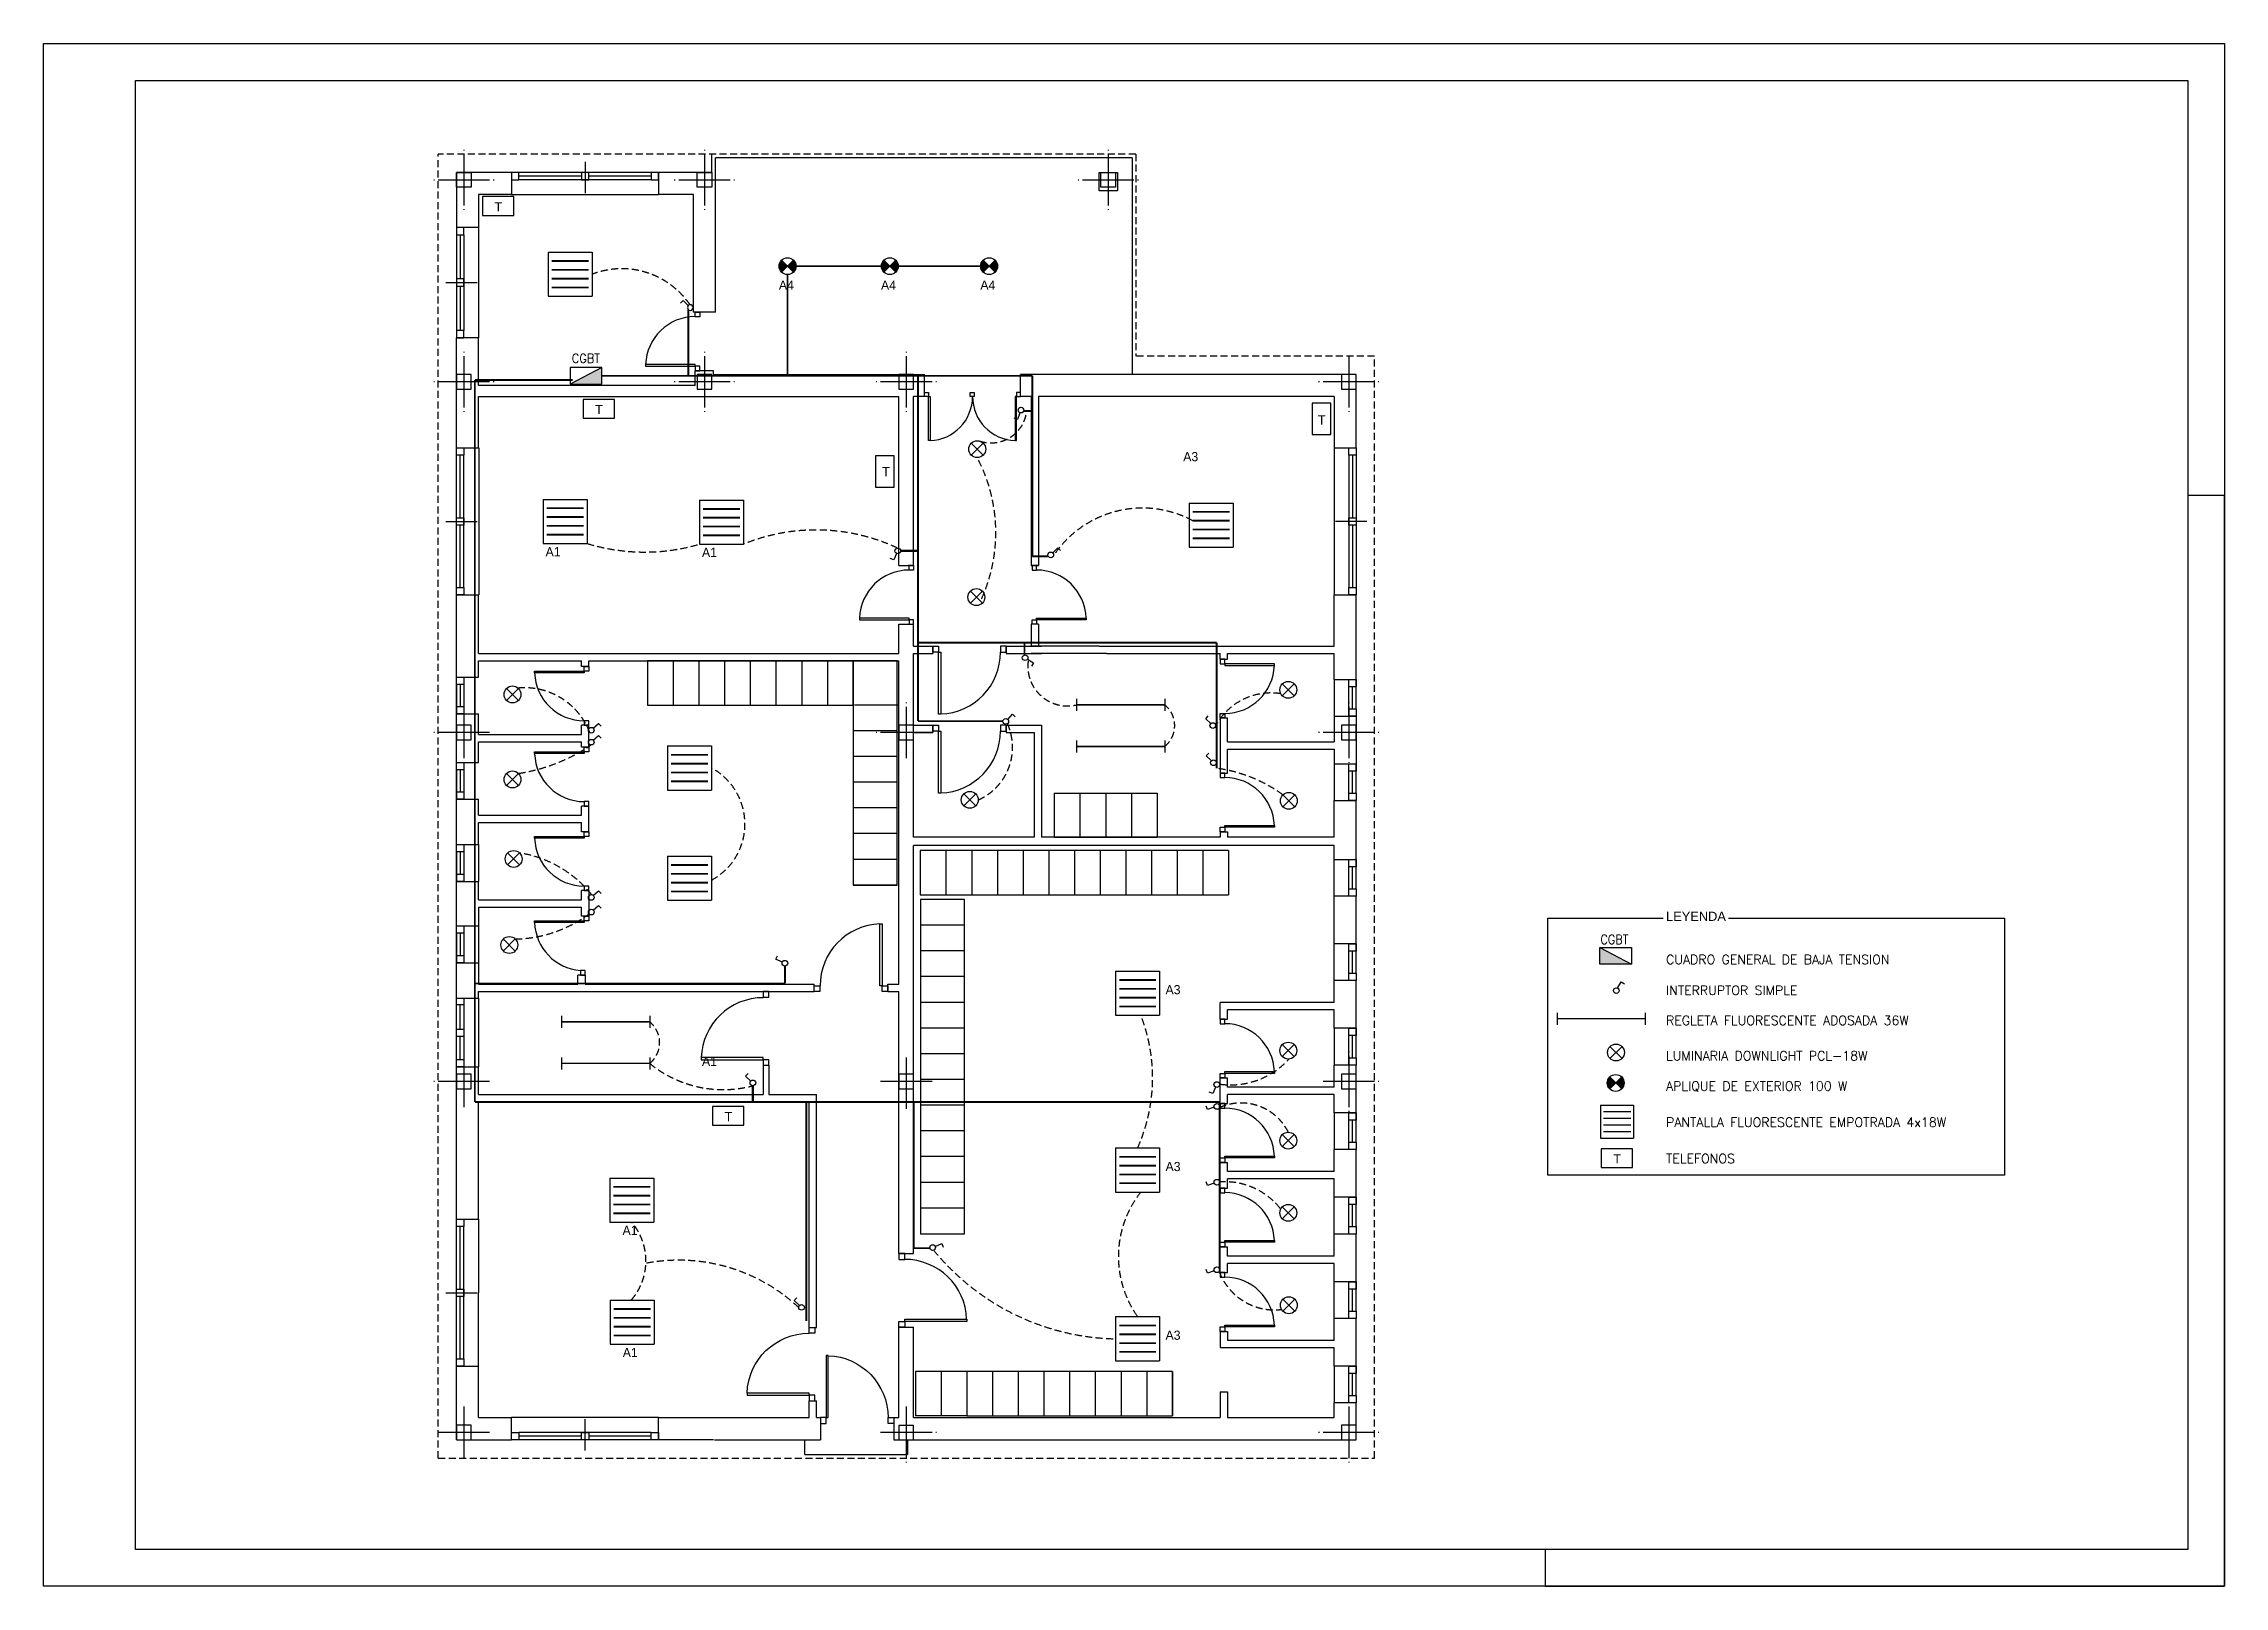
# Model space of a CAD drawing. Header units: millimetres. Extents: x -2831 to 26869, y -2419 to 18581.
import ezdxf

# ---------------------------------------------------------------- set-up
doc = ezdxf.new("R2010")
doc.units = ezdxf.units.MM
doc.header["$LTSCALE"] = 15
for name, pattern in [('CYPELINEA', [0]), ('TRAZOS', [19.05, 12.7, -6.35]), ('TRAZOS2', [9.525, 6.35, -3.175])]:
    doc.linetypes.add(name, pattern=pattern)
for name, color, linetype in [('00-LUMINARIAS', 4, 'Continuous'), ('015', 1, 'Continuous'), ('07', 6, 'Continuous'), ('CARPINTERIA', 1, 'Continuous'), ('CUBIERTA', 2, 'Continuous'), ('PILAR_EJES', 1, 'CYPELINEA'), ('PILAR_RECT', 2, 'CYPELINEA'), ('TABIQUERIA', 5, 'Continuous'), ('telefonia', 3, 'Continuous')]:
    doc.layers.add(name, color=color, linetype=linetype)
doc.styles.add('ARIAL', font='ARIAL.TTF')
doc.styles.add('NGG', font='romans.shx')
doc.styles.add('STYLE1', font='')
doc.styles.get('STYLE1').set_extended_font_data('Univers')

# ---------------------------------------------------------------- blocks, each defined once
blk = doc.blocks.new('A$C210814F2')
at = {"layer": 'CARPINTERIA'}
for points in [[(-237, 686), (-315, 686), (-315, 608), (-237, 608)], [(-237, -314), (-315, -314), (-315, -236), (-237, -236)], [(-237, -236), (-237, -207), (607, -207), (607, -236)]]:
    blk.add_lwpolyline(points, close=True, dxfattribs=at)
blk.add_arc((-237, -236), 844, 1.9991, 90, dxfattribs=at)
blk = doc.blocks.new('ENC')
for points in [[(0, 0), (0, 297), (-10, 297)], [(-185, 10), (-185, 0), (0, 0)]]:
    blk.add_lwpolyline(points)
blk = doc.blocks.new('A2h')
at = {"layer": '015'}
blk.add_lwpolyline([(-594, 0), (-594, 420), (0, 420), (0, 0)], close=True, dxfattribs=at)
at = {"layer": '07'}
blk.add_lwpolyline([(-569, 10), (-569, 410), (-10, 410), (-10, 10)], close=True, dxfattribs=at)
at = {"layer": '015'}
blk.add_blockref('ENC', (0, 0), dxfattribs=at)
blk = doc.blocks.new('P4X18W')
for p, q in [((-300, 300), (-300, -300)), ((-300, 300), (300, 300)), ((300, 300), (300, -300)), ((-300, -300), (300, -300))]:
    blk.add_line(p, q)
at = {"const_width": 25}
for points in [[(251, 180), (-251, 180)], [(251, 60), (-251, 60)], [(251, -60), (-251, -60)], [(251, -180), (-251, -180)]]:
    blk.add_lwpolyline(points, dxfattribs=at)
blk = doc.blocks.new('D')
at = {"layer": '00-LUMINARIAS'}
for p, q in [((82, -82), (-82, 82)), ((-82, -82), (82, 82))]:
    blk.add_line(p, q, dxfattribs=at)
blk.add_circle((0, 0), 115, dxfattribs=at)
blk = doc.blocks.new('DD')
at = {"layer": '00-LUMINARIAS'}
h = blk.add_hatch(color=256, dxfattribs=at)
h.paths.add_polyline_path([(115, 0, 0.198912), (82, 82), (0, 0), (82, -82, 0.198912)])
h.paths.add_polyline_path([(-115, 0, 0.198912), (-82, -82), (0, 0), (-82, 82, 0.198912)])
for p, q in [((82, -82), (-82, 82)), ((-82, -82), (82, 82))]:
    blk.add_line(p, q, dxfattribs=at)
blk.add_circle((0, 0), 115, dxfattribs=at)
blk = doc.blocks.new('INT')
for p, q in [((0, 38), (0, 135)), ((0, 135), (51, 135))]:
    blk.add_line(p, q)
blk.add_circle((0, 0), 38.5)

msp = doc.modelspace()

# ---------------------------------------------------------------- hatches: boundary and pattern name
at = {"layer": '00-LUMINARIAS'}
for points in [[(4339, 13946), (4773, 13946), (4773, 14172)], [(18362, 6278), (18362, 6052), (18796, 6052)]]:
    msp.add_hatch(color=256, dxfattribs=at).paths.add_polyline_path(points)

# ---------------------------------------------------------------- linework, layer by layer
for p, q in [((4773, 14172), (4339, 13946)), ((11237, 9661), (11237, 9498)), ((12437, 9661), (12437, 9498)), ((11237, 9095), (11237, 8932)), ((12437, 9095), (12437, 8932)), ((18362, 6278), (18796, 6052)), ((4223, 5347), (4223, 5183)), ((5423, 5347), (5423, 5183)), ((17782, 5389), (17782, 5225)), ((18982, 5389), (18982, 5225)), ((4223, 4780), (4223, 4617)), ((5423, 4780), (5423, 4617))]:
    msp.add_line(p, q, dxfattribs=at)
at = {"layer": '00-LUMINARIAS', "color": 2}
for p, q in [((17653, 3179), (17653, 6678)), ((17653, 6678), (19225, 6678)), ((20113, 6678), (23873, 6678)), ((23873, 6678), (23873, 3179)), ((23873, 3179), (17653, 3179))]:
    msp.add_line(p, q, dxfattribs=at)
at = {"layer": '00-LUMINARIAS'}
for points, const_width in [([(7299, 15442), (7299, 14059)], 25), ([(7417, 15552), (8578, 15552)], 25), ([(8808, 15552), (9930, 15552)], 25), ([(5949, 14961), (5949, 14059)], 25), ([(3042, 14003), (4375, 14003)], 25), ([(3042, 14003), (3042, 4173)], 25), ([(4773, 14059), (6924, 14059)], 25), ([(6924, 14059), (10633, 14059)], 25), ([(9078, 9358), (9078, 14059)], 25), ([(9077, 9358), (9077, 14059)], 25), ([(10633, 11597), (10633, 14059)], 25), ([(10515, 13579), (10641, 13579)], 25), ([(8841, 11677), (9078, 11677)], 30), ([(10842, 11602), (10633, 11602)], 25), ([(9077, 10426), (13144, 10426)], 25), ([(10527, 10265), (10527, 10428)], 25), ([(13144, 8716), (13144, 10426)], 25), ([(12437, 9580), (11237, 9580)], 18.8), ([(9077, 9358), (10238, 9358)], 25), ([(12437, 9013), (11237, 9013)], 18.8), ([(7266, 6025), (7266, 5787)], 30), ([(3042, 5787), (7266, 5787)], 25), ([(5423, 5265), (4223, 5265)], 18.8), ([(18982, 5307), (17782, 5307)], 18.8), ([(5423, 4699), (4223, 4699)], 18.8), ([(3042, 4173), (13186, 4173)], 25), ([(6827, 4395), (6827, 4173)], 30), ([(7557, 1192), (7557, 4166)], 25), ([(9018, 2174), (9018, 4166)], 25), ([(13186, 1871), (13186, 4173)], 25), ([(9238, 2184), (9030, 2184)], 25)]:
    msp.add_lwpolyline(points, dxfattribs=dict(at, const_width=const_width))
for points in [[(4773, 14172), (4339, 14172), (4339, 13946), (4773, 13946)], [(18362, 6278), (18796, 6278), (18796, 6052), (18362, 6052)]]:
    msp.add_lwpolyline(points, close=True, dxfattribs=at)
at = {"layer": '00-LUMINARIAS', "linetype": 'TRAZOS2'}
for centre, radius, start, end in [((5043, 14390), 1126, 34.4607, 111.0166), ((10072, 13636), 490, 251.8465, 351.7275), ((7955, 11924), 2182, 335.5725, 27.8995), ((12134, 10801), 1457, 61.9401, 146.3066), ((7688, 9334), 2626, 64.9839, 112.0756), ((5352, 14342), 2682, 253.0833, 286.2244), ((11112, 10104), 539, 172.4048, 283.4505), ((3722, 8865), 947, 20.7814, 95.4792), ((12210, 9297), 363, 308.7679, 51.2321), ((13886, 8880), 862, 81.3362, 151.1519), ((9584, 9001), 781, 293.5698, 24.4811), ((3271, 11040), 2421, 278.6845, 304.0356), ((5852, 7957), 868, 298.3013, 61.6979), ((12880, 6748), 1986, 54.0362, 82.3407), ((3400, 5997), 1587, 39.0697, 80.8809), ((3560, 8134), 1742, 271.0711, 306.5357), ((9933, 4504), 2339, 335.8719, 21.3075), ((5195, 4982), 363, 308.7679, 51.2321), ((13335, 5478), 1071, 262.0989, 317.6136), ((6424, 5932), 1589, 230.9393, 284.7016), ((13478, 3442), 718, 26.6081, 115.6503), ((13260, 2129), 958, 38.3988, 93.9543), ((13216, 2070), 1410, 141.5038, 215.4927), ((4564, 2011), 808, 318.5703, 40.8002), ((11832, 4230), 3280, 219.2068, 268.8773), ((5816, -384), 2404, 47.1063, 100.6625), ((13933, 2151), 807, 200.712, 276.7714)]:
    msp.add_arc(centre, radius, start, end, dxfattribs=at)
at = {"layer": 'CARPINTERIA'}
for p, q in [((4543, 16972), (4543, 16546)), ((5443, 16827), (3643, 16827)), ((4493, 16777), (3643, 16777)), ((5443, 16727), (3643, 16727)), ((5443, 16777), (4593, 16777)), ((3543, 16527), (5543, 16527)), ((3093, 16077), (3093, 14577)), ((2793, 15977), (2793, 14677)), ((2843, 15977), (2843, 15377)), ((2893, 15977), (2893, 14677)), ((2648, 15327), (3074, 15327)), ((2843, 15277), (2843, 14677)), ((3097, 13077), (3097, 11077)), ((14743, 13077), (14743, 11077)), ((2793, 11177), (2793, 12977)), ((2843, 12127), (2843, 12977)), ((2893, 11177), (2893, 12977)), ((14943, 12977), (14943, 11177)), ((14993, 12977), (14993, 12127)), ((15043, 12977), (15043, 11177)), ((2648, 12077), (3074, 12077)), ((2843, 11177), (2843, 12027)), ((15188, 12077), (14762, 12077)), ((14993, 12027), (14993, 11177)), ((5743, 10177), (5743, 9577)), ((6093, 10177), (6093, 9577)), ((6443, 10177), (6443, 9577)), ((6793, 10177), (6793, 9577)), ((7143, 10177), (7143, 9577)), ((7493, 10177), (7493, 9577)), ((7843, 10177), (7843, 9577)), ((2793, 9858), (2793, 9458)), ((2843, 9858), (2843, 9558)), ((2893, 9858), (2893, 9558)), ((14743, 9927), (14743, 9427)), ((14943, 9527), (14943, 9927)), ((14993, 9527), (14993, 9827)), ((15043, 9527), (15043, 9927)), ((8810, 9577), (8210, 9577)), ((8793, 9227), (8193, 9227)), ((2793, 8694), (2793, 8294)), ((2843, 8694), (2843, 8394)), ((2893, 8694), (2893, 8394)), ((8793, 8877), (8193, 8877)), ((14743, 8777), (14743, 8277)), ((14943, 8377), (14943, 8777)), ((14993, 8377), (14993, 8677)), ((15043, 8377), (15043, 8777)), ((8793, 8527), (8193, 8527)), ((10933, 8377), (10933, 7777)), ((10933, 8377), (12333, 8377)), ((11283, 8377), (11283, 7777)), ((11633, 8377), (11633, 7777)), ((11983, 8377), (11983, 7777)), ((12333, 8377), (12333, 7777)), ((8793, 8177), (8193, 8177)), ((8793, 7827), (8193, 7827)), ((10933, 7777), (12333, 7777)), ((2793, 7577), (2793, 7177)), ((2843, 7577), (2843, 7277)), ((2893, 7577), (2893, 7277)), ((3093, 7677), (3093, 7177)), ((8793, 7477), (8193, 7477)), ((8793, 7477), (8193, 7477)), ((9458, 7596), (9458, 6996)), ((9808, 7596), (9808, 6996)), ((10158, 7596), (10158, 6996)), ((10508, 7596), (10508, 6996)), ((10858, 7596), (10858, 6996)), ((11208, 7596), (11208, 6996)), ((11558, 7596), (11558, 6996)), ((11908, 7596), (11908, 6996)), ((12258, 7596), (12258, 6996)), ((12608, 7596), (12608, 6996)), ((12958, 7596), (12958, 6996)), ((13308, 7596), (13308, 6996)), ((14743, 6977), (14743, 7477)), ((15043, 7077), (15043, 7477)), ((14943, 7077), (14943, 7377)), ((14993, 7077), (14993, 7377)), ((8793, 7127), (8193, 7127)), ((8793, 7127), (8193, 7127)), ((3093, 6570), (3093, 6070)), ((9712, 6580), (9112, 6580)), ((2793, 6470), (2793, 6070)), ((2843, 6470), (2843, 6170)), ((2893, 6470), (2893, 6170)), ((14743, 5827), (14743, 6327)), ((15043, 5927), (15043, 6327)), ((9712, 6230), (9112, 6230)), ((14943, 5927), (14943, 6227)), ((14993, 5927), (14993, 6227)), ((9712, 5880), (9112, 5880)), ((2793, 4652), (2793, 5498)), ((2843, 5164), (2843, 5498)), ((2893, 5498), (2893, 4752)), ((3093, 5587), (3093, 4652)), ((9712, 5530), (9112, 5530)), ((2843, 4752), (2843, 5064)), ((9712, 5180), (9112, 5180)), ((14743, 5177), (14743, 4677)), ((14943, 4777), (14943, 5177)), ((14993, 4777), (14993, 5077)), ((15043, 4777), (15043, 5177)), ((9712, 4830), (9112, 4830)), ((9712, 4480), (9112, 4480)), ((9712, 4130), (9112, 4130)), ((14743, 4027), (14743, 3527)), ((14943, 3627), (14943, 4027)), ((14993, 3627), (14993, 3927)), ((15043, 3627), (15043, 4027)), ((9712, 3780), (9112, 3780)), ((9712, 3430), (9112, 3430)), ((9712, 3080), (9112, 3080)), ((9712, 2730), (9112, 2730)), ((14743, 2377), (14743, 2877)), ((14943, 2477), (14943, 2877)), ((14993, 2477), (14993, 2777)), ((15043, 2477), (15043, 2877)), ((2793, 677), (2793, 2477)), ((2843, 1627), (2843, 2477)), ((2893, 677), (2893, 2477)), ((3093, 577), (3096, 2577)), ((2648, 1577), (3074, 1577)), ((2843, 677), (2843, 1527)), ((14743, 1227), (14743, 1727)), ((14943, 1327), (14943, 1727)), ((14993, 1327), (14993, 1627)), ((15043, 1327), (15043, 1727)), ((9742, 504), (9043, 504)), ((9043, 504), (9043, -96)), ((9392, 504), (9392, -96)), ((10092, 504), (10092, -96)), ((10442, 504), (10442, -96)), ((10792, 504), (10792, -96)), ((11142, 504), (11142, -96)), ((11492, 504), (11492, -96)), ((11842, 504), (11842, -96)), ((12192, 504), (12192, -96)), ((12542, 504), (12542, -96)), ((14743, 577), (14743, 77)), ((14943, 177), (14943, 577)), ((14993, 177), (14993, 477)), ((15043, 177), (15043, 577)), ((5543, -123), (3543, -123)), ((4543, -568), (4543, -143)), ((5443, -323), (3643, -323)), ((4493, -373), (3643, -373)), ((5443, -423), (3643, -423)), ((5443, -373), (4593, -373))]:
    msp.add_line(p, q, dxfattribs=at)
for points in [[(3643, 16827), (3543, 16827), (3543, 16727), (3643, 16727)], [(4593, 16827), (4493, 16827), (4493, 16727), (4593, 16727)], [(5543, 16827), (5443, 16827), (5443, 16727), (5543, 16727)], [(2793, 16077), (2793, 15977), (2893, 15977), (2893, 16077)], [(2793, 15377), (2793, 15277), (2893, 15277), (2893, 15377)], [(6043, 14927), (6105, 14927), (6105, 14864), (6043, 14864)], [(2793, 14677), (2793, 14577), (2893, 14577), (2893, 14677)], [(6043, 14189), (6043, 14212), (5367, 14212), (5367, 14189)], [(6043, 14127), (6105, 14127), (6105, 14189), (6043, 14189)], [(9165, 13777), (9165, 13832), (9220, 13832), (9220, 13777)], [(9220, 13777), (9241, 13777), (9241, 13177), (9220, 13177)], [(9787, 13777), (9787, 13832), (9843, 13832), (9843, 13777)], [(10420, 13777), (10399, 13777), (10399, 13177), (10420, 13177)], [(10475, 13777), (10475, 13832), (10420, 13832), (10420, 13777)], [(2793, 12977), (2793, 13077), (2893, 13077), (2893, 12977)], [(15043, 13077), (15043, 12977), (14943, 12977), (14943, 13077)], [(2793, 12027), (2793, 12127), (2893, 12127), (2893, 12027)], [(15043, 12127), (15043, 12027), (14943, 12027), (14943, 12127)], [(8956, 11477), (9018, 11477), (9018, 11414), (8956, 11414)], [(10692, 11477), (10630, 11477), (10630, 11414), (10692, 11414)], [(2793, 11077), (2793, 11177), (2893, 11177), (2893, 11077)], [(15043, 11177), (15043, 11077), (14943, 11077), (14943, 11177)], [(8956, 10739), (8956, 10762), (8280, 10762), (8280, 10739)], [(8956, 10677), (9018, 10677), (9018, 10739), (8956, 10739)], [(10692, 10677), (10630, 10677), (10630, 10739), (10692, 10739)], [(10692, 10739), (10692, 10762), (11367, 10762), (11367, 10739)], [(4531, 10102), (4593, 10102), (4593, 10039), (4531, 10039)], [(8193, 10177), (5393, 10177), (5393, 9577), (8193, 9577)], [(8793, 7127), (8793, 10177), (8193, 10177), (8193, 7127)], [(9279, 10299), (9279, 10377), (9357, 10377), (9357, 10299)], [(9357, 10299), (9386, 10299), (9386, 9454), (9357, 9454)], [(10279, 10299), (10279, 10377), (10201, 10377), (10201, 10299)], [(13255, 10202), (13193, 10202), (13193, 10139), (13255, 10139)], [(13255, 10139), (13255, 10116), (13931, 10116), (13931, 10139)], [(2893, 9958), (2893, 9858), (2793, 9858), (2793, 9958)], [(4531, 10039), (4531, 10016), (3855, 10016), (3855, 10039)], [(14943, 9827), (14943, 9927), (15043, 9927), (15043, 9827)], [(2893, 9558), (2893, 9458), (2793, 9458), (2793, 9558)], [(14943, 9427), (14943, 9527), (15043, 9527), (15043, 9427)], [(4531, 9302), (4593, 9302), (4593, 9364), (4531, 9364)], [(9279, 9224), (9279, 9302), (9357, 9302), (9357, 9224)], [(9357, 9224), (9386, 9224), (9386, 8379), (9357, 8379)], [(10279, 9224), (10279, 9302), (10201, 9302), (10201, 9224)], [(13255, 9402), (13193, 9402), (13193, 9464), (13255, 9464)], [(4531, 8939), (4531, 8916), (3855, 8916), (3855, 8939)], [(4531, 9002), (4593, 9002), (4593, 8939), (4531, 8939)], [(2893, 8794), (2893, 8694), (2793, 8694), (2793, 8794)], [(13255, 8652), (13193, 8652), (13193, 8589), (13255, 8589)], [(14943, 8677), (14943, 8777), (15043, 8777), (15043, 8677)], [(2893, 8394), (2893, 8294), (2793, 8294), (2793, 8394)], [(14943, 8277), (14943, 8377), (15043, 8377), (15043, 8277)], [(4531, 8202), (4593, 8202), (4593, 8264), (4531, 8264)], [(4531, 7789), (4531, 7766), (3855, 7766), (3855, 7789)], [(4531, 7852), (4593, 7852), (4593, 7789), (4531, 7789)], [(13255, 7852), (13193, 7852), (13193, 7914), (13255, 7914)], [(13255, 7914), (13255, 7937), (13931, 7937), (13931, 7914)], [(2893, 7677), (2893, 7577), (2793, 7577), (2793, 7677)], [(14943, 7377), (14943, 7477), (15043, 7477), (15043, 7377)], [(2893, 7277), (2893, 7177), (2793, 7177), (2793, 7277)], [(4531, 7052), (4593, 7052), (4593, 7114), (4531, 7114)], [(9712, 2380), (9712, 6930), (9112, 6930), (9112, 2380)], [(14943, 6977), (14943, 7077), (15043, 7077), (15043, 6977)], [(2893, 6570), (2893, 6470), (2793, 6470), (2793, 6570)], [(4531, 6639), (4531, 6616), (3855, 6616), (3855, 6639)], [(4531, 6702), (4593, 6702), (4593, 6639), (4531, 6639)], [(8587, 5754), (8557, 5754), (8557, 6599), (8587, 6599)], [(14943, 6227), (14943, 6327), (15043, 6327), (15043, 6227)], [(2893, 6170), (2893, 6070), (2793, 6070), (2793, 6170)], [(4481, 5902), (4543, 5902), (4543, 5964), (4481, 5964)], [(6969, 5599), (7047, 5599), (7047, 5677), (6969, 5677)], [(7738, 5754), (7738, 5677), (7661, 5677), (7661, 5754)], [(8665, 5754), (8665, 5677), (8587, 5677), (8587, 5754)], [(14943, 5827), (14943, 5927), (15043, 5927), (15043, 5827)], [(2793, 5498), (2793, 5587), (2893, 5587), (2893, 5498)], [(2793, 5064), (2793, 5164), (2893, 5164), (2893, 5064)], [(13255, 5302), (13193, 5302), (13193, 5239), (13255, 5239)], [(14943, 5077), (14943, 5177), (15043, 5177), (15043, 5077)], [(6969, 4750), (6969, 4780), (6124, 4780), (6124, 4750)], [(14943, 4677), (14943, 4777), (15043, 4777), (15043, 4677)], [(2793, 4652), (2793, 4752), (2893, 4752), (2893, 4652)], [(6969, 4673), (7047, 4673), (7047, 4750), (6969, 4750)], [(13255, 4502), (13193, 4502), (13193, 4564), (13255, 4564)], [(13255, 4564), (13255, 4587), (13931, 4587), (13931, 4564)], [(13255, 4152), (13193, 4152), (13193, 4089), (13255, 4089)], [(14943, 3927), (14943, 4027), (15043, 4027), (15043, 3927)], [(14943, 3527), (14943, 3627), (15043, 3627), (15043, 3527)], [(13255, 3352), (13193, 3352), (13193, 3414), (13255, 3414)], [(13255, 3414), (13255, 3437), (13931, 3437), (13931, 3414)], [(13255, 3002), (13193, 3002), (13193, 2939), (13255, 2939)], [(14943, 2777), (14943, 2877), (15043, 2877), (15043, 2777)], [(2793, 2477), (2793, 2577), (2893, 2577), (2893, 2477)], [(14943, 2377), (14943, 2477), (15043, 2477), (15043, 2377)], [(13255, 2202), (13193, 2202), (13193, 2264), (13255, 2264)], [(13255, 2264), (13255, 2287), (13931, 2287), (13931, 2264)], [(13255, 1852), (13193, 1852), (13193, 1789), (13255, 1789)], [(2793, 1527), (2793, 1627), (2893, 1627), (2893, 1527)], [(14943, 1627), (14943, 1727), (15043, 1727), (15043, 1627)], [(14943, 1227), (14943, 1327), (15043, 1327), (15043, 1227)], [(13255, 1052), (13193, 1052), (13193, 1114), (13255, 1114)], [(13255, 1114), (13255, 1137), (13931, 1137), (13931, 1114)], [(2793, 577), (2793, 677), (2893, 677), (2893, 577)], [(12542, 504), (9742, 504), (9742, -96), (12542, -96)], [(14943, 477), (14943, 577), (15043, 577), (15043, 477)], [(14943, 77), (14943, 177), (15043, 177), (15043, 77)], [(3643, -423), (3543, -423), (3543, -323), (3643, -323)], [(4593, -423), (4493, -423), (4493, -323), (4593, -323)], [(5543, -423), (5443, -423), (5443, -323), (5543, -323)]]:
    msp.add_lwpolyline(points, close=True, dxfattribs=at)
for points in [[(13308, 7596), (9108, 7596), (9108, 6996), (13308, 6996)], [(9742, -96), (9043, -96)]]:
    msp.add_lwpolyline(points, dxfattribs=at)
for centre, radius, start, end in [((6043, 14189), 676, 90, 178.0009), ((9220, 13777), 600, 271.9991, 0), ((10420, 13777), 600, 180, 268.0009), ((8956, 10739), 676, 90, 178.0009), ((10692, 10739), 676, 1.9991, 90), ((9357, 10299), 844, 271.9991, 0), ((13255, 10139), 676, 270, 358.0009), ((4531, 10039), 676, 181.9991, 270), ((9357, 9224), 844, 271.9991, 0), ((4531, 8939), 676, 181.9991, 270), ((13255, 7914), 676, 1.9991, 90), ((4531, 7789), 676, 181.9991, 270), ((4534, 6641), 679, 182.1282, 265.4635), ((8587, 5754), 844, 91.9991, 180), ((6969, 4750), 844, 90, 178.0009), ((13255, 4564), 676, 1.9991, 90), ((13255, 3414), 676, 1.9991, 90), ((13255, 2264), 676, 1.9991, 90), ((13255, 1114), 676, 1.9991, 90)]:
    msp.add_arc(centre, radius, start, end, dxfattribs=at)
at = {"layer": 'CUBIERTA', "linetype": 'TRAZOS', "ltscale": 0.5}
for p, q in [((2543, -673), (2543, 17077)), ((12043, 17077), (2543, 17077)), ((2543, -673), (2543, 17077)), ((12043, 17077), (2543, 17077)), ((12043, 17077), (12043, 14327)), ((12043, 17077), (12043, 14327)), ((15293, 14327), (12043, 14327)), ((15293, 14327), (12043, 14327)), ((15293, -673), (15293, 14327)), ((15293, -673), (15293, 14327)), ((2543, -673), (15293, -673)), ((2543, -673), (15293, -673)), ((2543, -673), (15293, -673))]:
    msp.add_line(p, q, dxfattribs=at)
at = {"layer": 'PILAR_EJES'}
for p, q in [((2893, 17137), (2893, 17127)), ((2893, 17077), (2893, 16377)), ((6168, 17137), (6168, 17127)), ((6168, 17077), (6168, 16377)), ((11668, 17137), (11668, 17127)), ((11668, 17077), (11668, 16377)), ((2483, 16727), (2493, 16727)), ((2543, 16727), (3243, 16727)), ((3293, 16727), (3303, 16727)), ((5758, 16727), (5768, 16727)), ((5818, 16727), (6518, 16727)), ((6568, 16727), (6578, 16727)), ((11258, 16727), (11268, 16727)), ((11318, 16727), (12018, 16727)), ((12068, 16727), (12078, 16727)), ((2893, 16327), (2893, 16317)), ((6168, 16327), (6168, 16317)), ((11668, 16327), (11668, 16317)), ((2893, 14387), (2893, 14377)), ((2893, 14387), (2893, 14377)), ((2893, 14327), (2893, 13627)), ((6168, 14387), (6168, 14377)), ((6168, 14327), (6168, 13627)), ((8918, 14387), (8918, 14377)), ((8918, 14327), (8918, 13627)), ((14943, 14327), (14943, 13627)), ((2493, 13977), (2483, 13977)), ((3243, 13977), (2543, 13977)), ((3303, 13977), (3293, 13977)), ((5768, 13977), (5758, 13977)), ((6518, 13977), (5818, 13977)), ((6578, 13977), (6568, 13977)), ((8518, 13977), (8508, 13977)), ((9268, 13977), (8568, 13977)), ((9328, 13977), (9318, 13977)), ((14543, 13977), (14533, 13977)), ((15293, 13977), (14593, 13977)), ((15353, 13977), (15343, 13977)), ((2893, 13577), (2893, 13567)), ((6168, 13577), (6168, 13567)), ((8918, 13577), (8918, 13567)), ((14943, 13577), (14943, 13567)), ((2893, 9552), (2893, 8852)), ((8918, 9612), (8918, 9602)), ((8918, 9552), (8918, 8852)), ((14943, 9612), (14943, 9602)), ((14943, 9552), (14943, 8852)), ((2493, 9202), (2483, 9202)), ((3243, 9202), (2543, 9202)), ((2893, 9112), (2893, 9102)), ((8518, 9202), (8508, 9202)), ((9268, 9202), (8568, 9202)), ((14543, 9202), (14533, 9202)), ((15293, 9202), (14593, 9202)), ((15353, 9202), (15343, 9202)), ((14943, 8802), (14943, 8792)), ((2893, 4802), (2893, 4102)), ((8918, 4779), (8918, 4079)), ((14943, 4862), (14943, 4852)), ((14943, 4802), (14943, 4102)), ((2493, 4452), (2483, 4452)), ((3243, 4452), (2543, 4452)), ((9268, 4452), (8568, 4452)), ((15293, 4452), (14593, 4452)), ((15353, 4452), (15343, 4452)), ((14943, 4052), (14943, 4042)), ((2893, 27), (2893, -673)), ((8918, 27), (8918, -673)), ((14943, 87), (14943, 77)), ((14943, 27), (14943, -673)), ((3243, -323), (2543, -323)), ((9268, -323), (8568, -323)), ((9328, -323), (9318, -323)), ((14543, -323), (14533, -323)), ((15293, -323), (14593, -323)), ((15353, -323), (15343, -323)), ((8918, -723), (8918, -733)), ((14943, -723), (14943, -733))]:
    msp.add_line(p, q, dxfattribs=at)
at = {"layer": 'PILAR_RECT'}
for p, q in [((2793, 16827), (2993, 16827)), ((2793, 16627), (2793, 16827)), ((2993, 16827), (2993, 16627)), ((6068, 16827), (6268, 16827)), ((6068, 16627), (6068, 16827)), ((6268, 16827), (6268, 16627)), ((11568, 16827), (11768, 16827)), ((11568, 16627), (11568, 16827)), ((11768, 16827), (11768, 16627)), ((2993, 16627), (2793, 16627)), ((6268, 16627), (6068, 16627)), ((11768, 16627), (11568, 16627)), ((2793, 14077), (2793, 13877)), ((2993, 14077), (2793, 14077)), ((2993, 13877), (2993, 14077)), ((6268, 14077), (6068, 14077)), ((6068, 14077), (6068, 13877)), ((6268, 13877), (6268, 14077)), ((8818, 14077), (8818, 13877)), ((9018, 14077), (8818, 14077)), ((9018, 13877), (9018, 14077)), ((14843, 14077), (14843, 13877)), ((15043, 14077), (14843, 14077)), ((15043, 13877), (15043, 14077)), ((2793, 13877), (2993, 13877)), ((6068, 13877), (6268, 13877)), ((8818, 13877), (9018, 13877)), ((14843, 13877), (15043, 13877)), ((2793, 9302), (2793, 9102)), ((2993, 9302), (2793, 9302)), ((2993, 9102), (2993, 9302)), ((9018, 9302), (8818, 9302)), ((8818, 9302), (8818, 9102)), ((9018, 9102), (9018, 9302)), ((15043, 9302), (14843, 9302)), ((14843, 9302), (14843, 9102)), ((15043, 9102), (15043, 9302)), ((2793, 9102), (2993, 9102)), ((8818, 9102), (9018, 9102)), ((14843, 9102), (15043, 9102)), ((2793, 4552), (2793, 4352)), ((2993, 4552), (2793, 4552)), ((2993, 4352), (2993, 4552)), ((9018, 4552), (8818, 4552)), ((8818, 4552), (8818, 4352)), ((9018, 4352), (9018, 4552)), ((15043, 4552), (14843, 4552)), ((15043, 4352), (15043, 4552)), ((2793, 4352), (2993, 4352)), ((8818, 4352), (9018, 4352)), ((14843, 4352), (15043, 4352)), ((2793, -223), (2793, -423)), ((2993, -223), (2793, -223)), ((2993, -423), (2993, -223)), ((8818, -223), (8818, -423)), ((8818, -223), (9018, -223)), ((9018, -423), (9018, -223)), ((14843, -223), (14843, -423)), ((15043, -223), (14843, -223)), ((15043, -423), (15043, -223)), ((2793, -423), (2993, -423)), ((8818, -423), (9018, -423)), ((14843, -423), (15043, -423))]:
    msp.add_line(p, q, dxfattribs=at)
msp.add_lwpolyline([(14843, 4552), (14843, 4352)], dxfattribs=at)
at = {"layer": 'TABIQUERIA'}
for p, q in [((11993, 17027), (6318, 17027)), ((6318, 14927), (6318, 17027)), ((11993, 17027), (11993, 14077)), ((3543, 16827), (2793, 16827)), ((2793, 16827), (2793, 16077)), ((3543, 16827), (3543, 16527)), ((6268, 16827), (5543, 16827)), ((5543, 16827), (5543, 16527)), ((3543, 16527), (3093, 16527)), ((3093, 16527), (3093, 16077)), ((6018, 16527), (5543, 16527)), ((6018, 14927), (6018, 16527)), ((3093, 16077), (2793, 16077)), ((6318, 14927), (6018, 14927)), ((3093, 14577), (2793, 14577)), ((2793, 13077), (2793, 14577)), ((3093, 13927), (3093, 14577)), ((6043, 13927), (6043, 14127)), ((6293, 14127), (6043, 14127)), ((6293, 14077), (6293, 14127)), ((6293, 14077), (8693, 14077)), ((8693, 14077), (9165, 14077)), ((15043, 14077), (10475, 14077)), ((15043, 13077), (15043, 14077)), ((6043, 13927), (3093, 13927)), ((3093, 13077), (3093, 13777)), ((3093, 13777), (8818, 13777)), ((8818, 11477), (8818, 13777)), ((9018, 11477), (9018, 13777)), ((9165, 13777), (9018, 13777)), ((10616, 13777), (10475, 13777)), ((10616, 13777), (10616, 11477)), ((10716, 13777), (10716, 11477)), ((14743, 13777), (10716, 13777)), ((2793, 13077), (3093, 13077)), ((14743, 13077), (15043, 13077)), ((8818, 11477), (9018, 11477)), ((9018, 11477), (8943, 11477)), ((10716, 11477), (10616, 11477)), ((10616, 11477), (10716, 11477)), ((2793, 7502), (2793, 11077)), ((2793, 11077), (3093, 11077)), ((3093, 10277), (3093, 11077)), ((14743, 11077), (15043, 11077)), ((14743, 10377), (14743, 11077)), ((15043, 9927), (15043, 11077)), ((8818, 10677), (9018, 10677)), ((8818, 10277), (8818, 10677)), ((9018, 10377), (9018, 10677)), ((10716, 10677), (10616, 10677)), ((10616, 10677), (10616, 10377)), ((10716, 10677), (10716, 10377)), ((3093, 10277), (8818, 10277)), ((3093, 10177), (4493, 10177)), ((3093, 9958), (3093, 10177)), ((4593, 10177), (8818, 10177)), ((8818, 5777), (8818, 10177)), ((9018, 10377), (9279, 10377)), ((9018, 10277), (9279, 10277)), ((9018, 9302), (9018, 10277)), ((10279, 10377), (10759, 10377)), ((10279, 10277), (10759, 10277)), ((11543, 10377), (10616, 10377)), ((11643, 10277), (10616, 10277)), ((11543, 10377), (14743, 10377)), ((11643, 10277), (13193, 10277)), ((13193, 10202), (13193, 10277)), ((13193, 10202), (13293, 10202)), ((13293, 10202), (13293, 10277)), ((13293, 10277), (14743, 10277)), ((14743, 9927), (14743, 10277)), ((14743, 9927), (15043, 9927)), ((3093, 9177), (3093, 9458)), ((4593, 9302), (4493, 9302)), ((4493, 9177), (4493, 9302)), ((4593, 9002), (4593, 9302)), ((9018, 9302), (9279, 9302)), ((10279, 9302), (10759, 9302)), ((10759, 9302), (10759, 7777)), ((13193, 9402), (13293, 9402)), ((13193, 9402), (13193, 8977)), ((13293, 9077), (13293, 9402)), ((14743, 9427), (15043, 9427)), ((14743, 9427), (14743, 9077)), ((15043, 9427), (15043, 8777)), ((3093, 9177), (4493, 9177)), ((3093, 9077), (4493, 9077)), ((3093, 8794), (3093, 9077)), ((4493, 9002), (4493, 9077)), ((4593, 9002), (4493, 9002)), ((9018, 9202), (9279, 9202)), ((9018, 7777), (9018, 9202)), ((10279, 9202), (10659, 9202)), ((10659, 9202), (10659, 7777)), ((13193, 8977), (13193, 8652)), ((13293, 9077), (14743, 9077)), ((13293, 8652), (13293, 8977)), ((13293, 8977), (14743, 8977)), ((14743, 8977), (14743, 8777)), ((13193, 8652), (13293, 8652)), ((14743, 8777), (15043, 8777)), ((3093, 8077), (3093, 8294)), ((3093, 8077), (4493, 8077)), ((4593, 8202), (4493, 8202)), ((4493, 8077), (4493, 8202)), ((4593, 7852), (4593, 8202)), ((14743, 8277), (15043, 8277)), ((14743, 7777), (14743, 8277)), ((15043, 7477), (15043, 8277)), ((3093, 7977), (4493, 7977)), ((3093, 7677), (3093, 7977)), ((4493, 7852), (4493, 7977)), ((4593, 7852), (4493, 7852)), ((10243, 7777), (9018, 7777)), ((10659, 7777), (10243, 7777)), ((13193, 7777), (10759, 7777)), ((13193, 7852), (13293, 7852)), ((13193, 7852), (13193, 7777)), ((13293, 7852), (13293, 7777)), ((14743, 7777), (13293, 7777)), ((2793, 5241), (2793, 7577)), ((14743, 7666), (9018, 7666)), ((9018, 2110), (9018, 7666)), ((14743, 7477), (14743, 7666)), ((14743, 7477), (15043, 7477)), ((3093, 6927), (3093, 7177)), ((3093, 6927), (4493, 6927)), ((4493, 6927), (4493, 7052)), ((4593, 7052), (4493, 7052)), ((4593, 7052), (4493, 7052)), ((4593, 7052), (4593, 6702)), ((15043, 6977), (14743, 6977)), ((14743, 6327), (14743, 6977)), ((15043, 6327), (15043, 6977)), ((3093, 6827), (4493, 6827)), ((4493, 6702), (4493, 6827)), ((4593, 6702), (4493, 6702)), ((15043, 6327), (14743, 6327)), ((3093, 5777), (4443, 5777)), ((3093, 5677), (7661, 5677)), ((3093, 5587), (3093, 5677)), ((4443, 5777), (4443, 5902)), ((4543, 5902), (4443, 5902)), ((4443, 5677), (4543, 5677)), ((4543, 5902), (4543, 5777)), ((4543, 5777), (7661, 5777)), ((7661, 5677), (7661, 5777)), ((8665, 5754), (8665, 5777)), ((8665, 5777), (8818, 5777)), ((8665, 5677), (8665, 5754)), ((8665, 5677), (8818, 5677)), ((8818, 2110), (8818, 5677)), ((15043, 5827), (14743, 5827)), ((14743, 5527), (14743, 5827)), ((15043, 5177), (15043, 5827)), ((2793, 5587), (3093, 5587)), ((13193, 5302), (13193, 5527)), ((14743, 5527), (13193, 5527)), ((14743, 5427), (13293, 5427)), ((13293, 5302), (13293, 5427)), ((14743, 5177), (14743, 5427)), ((2793, 2577), (2793, 5052)), ((13193, 5302), (13293, 5302)), ((15043, 5177), (14743, 5177)), ((2793, 4652), (3093, 4652)), ((3093, 4277), (3093, 4652)), ((6969, 4673), (6969, 4277)), ((7047, 4673), (7047, 4277)), ((13193, 4152), (13193, 4502)), ((13193, 4502), (13293, 4502)), ((13293, 4377), (13293, 4502)), ((15043, 4677), (14743, 4677)), ((14743, 4377), (14743, 4677)), ((15043, 4027), (15043, 4677)), ((3093, 4277), (4593, 4277)), ((3093, 4177), (4593, 4177)), ((3093, 2577), (3093, 4177)), ((4593, 4277), (6969, 4277)), ((4593, 4177), (7593, 4177)), ((7047, 4277), (7693, 4277)), ((7593, 1104), (7593, 4177)), ((7693, 1104), (7693, 4277)), ((14743, 4377), (13293, 4377)), ((14743, 4277), (13293, 4277)), ((13293, 4152), (13293, 4277)), ((14743, 4027), (14743, 4277)), ((13193, 4152), (13293, 4152)), ((15043, 4027), (14743, 4027)), ((13193, 3002), (13193, 3352)), ((13193, 3352), (13293, 3352)), ((13293, 3227), (13293, 3352)), ((15043, 3527), (14743, 3527)), ((14743, 3227), (14743, 3527)), ((15043, 2877), (15043, 3527)), ((13193, 3002), (13293, 3002)), ((14743, 3227), (13293, 3227)), ((14743, 3127), (13293, 3127)), ((13293, 3002), (13293, 3127)), ((14743, 2877), (14743, 3127)), ((15043, 2877), (14743, 2877)), ((2793, 2577), (3093, 2577)), ((15043, 2377), (14743, 2377)), ((14743, 2077), (14743, 2377)), ((15043, 1727), (15043, 2377)), ((13193, 2202), (13293, 2202)), ((13193, 1852), (13193, 2202)), ((13293, 2077), (13293, 2202)), ((13193, 1852), (13293, 1852)), ((14743, 2077), (13293, 2077)), ((13293, 1852), (13293, 1977)), ((14743, 1977), (13293, 1977)), ((14743, 1727), (14743, 1977)), ((15043, 1727), (14743, 1727)), ((15043, 1227), (14743, 1227)), ((14743, 927), (14743, 1227)), ((15043, 577), (15043, 1227)), ((8818, -123), (8818, 1110)), ((9018, -123), (9018, 1110)), ((13193, 1052), (13193, 827)), ((13193, 1052), (13293, 1052)), ((13293, 1052), (13293, 927)), ((14743, 927), (13293, 927)), ((14743, 827), (13193, 827)), ((14743, 577), (14743, 827)), ((2793, -423), (2793, 577)), ((2793, 577), (3093, 577)), ((3093, -123), (3093, 577)), ((15043, 577), (14743, 577)), ((7593, -123), (7593, 104)), ((7693, -123), (7693, 104)), ((13193, 227), (13193, -123)), ((13193, 227), (13293, 227)), ((13293, 227), (13293, -123)), ((15043, 77), (14743, 77)), ((14743, -123), (14743, 77)), ((15043, -423), (15043, 77)), ((3093, -123), (3543, -123)), ((3543, -423), (3543, -123)), ((5543, -423), (5543, -123)), ((5543, -123), (7593, -123)), ((7693, -123), (7748, -123)), ((8748, -123), (8818, -123)), ((9018, -123), (9143, -123)), ((9143, -123), (13193, -123)), ((13293, -123), (14743, -123)), ((2793, -423), (3543, -423)), ((6293, -423), (5543, -423)), ((6304, -423), (7748, -423)), ((7536, -623), (7536, -423)), ((8748, -423), (9143, -423)), ((8936, -423), (8936, -623)), ((9143, -423), (15043, -423)), ((7536, -623), (8936, -623))]:
    msp.add_line(p, q, dxfattribs=at)
for points in [[(6268, 16827), (6268, 17077)], [(9165, 13777), (9165, 14077)], [(10475, 13777), (10475, 14077)], [(14743, 13777), (14743, 13077)], [(4493, 10102), (4493, 10177)], [(4593, 10102), (4493, 10102)], [(4593, 10102), (4593, 10177)], [(9279, 10377), (9279, 10277)], [(10279, 10377), (10279, 10277)], [(2793, 9958), (3093, 9958)], [(2793, 9458), (3093, 9458)], [(9279, 9302), (9279, 9202)], [(10279, 9302), (10279, 9202)], [(2793, 8794), (3093, 8794)], [(2793, 8294), (3093, 8294)], [(2793, 7677), (3093, 7677)], [(2793, 7177), (3093, 7177)], [(2793, 6570), (3093, 6570)], [(3093, 6827), (3093, 6570)], [(2793, 6070), (3093, 6070)], [(3093, 6070), (3093, 5777)], [(8818, 2110), (9018, 2110)], [(7593, 1104), (7693, 1104)], [(8818, 1110), (9018, 1110)], [(7593, 104), (7693, 104)], [(7748, -123), (7748, -423)], [(8748, -123), (8748, -423)]]:
    msp.add_lwpolyline(points, dxfattribs=at)
msp.add_lwpolyline([(11543, 16577), (11543, 16827), (11793, 16827), (11793, 16577)], close=True, dxfattribs=at)
at = {"layer": 'telefonia'}
for points in [[(3145, 16242), (3571, 16242), (3571, 16498), (3145, 16498)], [(4515, 13482), (4942, 13482), (4942, 13738), (4515, 13738)], [(14443, 13687), (14443, 13261), (14698, 13261), (14698, 13687)], [(8498, 12969), (8498, 12543), (8754, 12543), (8754, 12969)], [(6279, 3857), (6706, 3857), (6706, 4112), (6279, 4112)], [(18383, 3282), (18810, 3282), (18810, 3538), (18383, 3538)]]:
    msp.add_lwpolyline(points, close=True, dxfattribs=at)

# ---------------------------------------------------------------- block references
at = {"xscale": 50.00000000018072, "yscale": 49.99999999995335, "zscale": 49.99999999999882}
msp.add_blockref('A2h', (26869, -2419), dxfattribs=at)
at = {"layer": '00-LUMINARIAS'}
for name, p in [('P4X18W', (4339, 15442)), ('DD', (7301, 15552)), ('DD', (8693, 15552)), ('DD', (10045, 15552)), ('D', (9884, 13060)), ('P4X18W', (4271, 12077)), ('P4X18W', (6401, 12067)), ('P4X18W', (13070, 12027)), ('D', (9872, 11047)), ('D', (3555, 9722)), ('D', (14120, 9785)), ('P4X18W', (5964, 8720)), ('D', (3555, 8565)), ('D', (9782, 8287)), ('D', (14128, 8274)), ('D', (3570, 7482)), ('P4X18W', (5964, 7220)), ('D', (3511, 6311)), ('P4X18W', (12068, 5654)), ('D', (14120, 4873)), ('D', (18583, 4847)), ('DD', (18579, 4433)), ('D', (14120, 3648)), ('P4X18W', (12068, 3248)), ('P4X18W', (5180, 2839)), ('D', (14120, 2665)), ('D', (14128, 1407)), ('P4X18W', (5183, 1176)), ('P4X18W', (12068, 952))]:
    msp.add_blockref(name, p, dxfattribs=at)
at = {"layer": '00-LUMINARIAS', "xscale": -1, "rotation": 44.9421520372401}
msp.add_blockref('INT', (5976, 14988), dxfattribs=at)
at = {"layer": '00-LUMINARIAS'}
for p, rotation in [((10479, 13592), 159.9098997049408), ((8802, 11675), 155.7172505988499), ((10885, 11621), 315.05784796276), ((10536, 10222), 237.8278245377609), ((4627, 9235), 312.62883371166), ((10272, 9355), 316.0495728708895), ((13092, 9298), 46.04957287088944), ((4627, 9072), 312.62883371166), ((13101, 8792), 46.04957287088944), ((4627, 6959), 312.62883371166), ((4627, 6759), 312.62883371166), ((7264, 6063), 65.71725059884989), ((18587, 5690), 330.9627370521851), ((6828, 4434), 47.68278196262379), ((13146, 4412), 155.7172505988499), ((13148, 4114), 109.0064617165473), ((13148, 3082), 109.0064617165473), ((9276, 2193), 293.4195874643037), ((13148, 1890), 109.0064617165473), ((7491, 1378), 47.18222552262898)]:
    msp.add_blockref('INT', p, dxfattribs=dict(at, rotation=rotation))
at = {"layer": '00-LUMINARIAS', "xscale": 0.75, "yscale": 0.75, "zscale": 0.75}
msp.add_blockref('P4X18W', (18597, 3906), dxfattribs=at)
at = {"layer": 'TABIQUERIA'}
msp.add_blockref('A$C210814F2', (9133, 1424), dxfattribs=at)
at = {"layer": 'TABIQUERIA', "xscale": -1}
msp.add_blockref('A$C210814F2', (7356, 418), dxfattribs=at)
at = {"layer": 'TABIQUERIA', "xscale": -1, "rotation": 270}
msp.add_blockref('A$C210814F2', (8062, 114), dxfattribs=at)

# ---------------------------------------------------------------- texts
at = {"layer": '00-LUMINARIAS', "color": 3}
for s, style, p in [('T', 'ARIAL', (3308, 16297)), ('T', 'ARIAL', (4678, 13537)), ('T', 'ARIAL', (14522, 13395)), ('T', 'ARIAL', (8588, 12692)), ('LEYENDA', 'ARIAL', (19265, 6639)), ('CUADRO GENERAL DE BAJA TENSION', 'NGG', (19265, 6051)), ('INTERRUPTOR SIMPLE', 'NGG', (19265, 5632)), ('REGLETA FLUORESCENTE ADOSADA 36W', 'NGG', (19265, 5222)), ('LUMINARIA DOWNLIGHT PCL-18W', 'NGG', (19265, 4740)), ('APLIQUE DE EXTERIOR 100 W', 'NGG', (19265, 4328)), ('T', 'ARIAL', (6442, 3911)), ('PANTALLA FLUORESCENTE EMPOTRADA 4x18W', 'NGG', (19265, 3836)), ('T', 'ARIAL', (18546, 3337)), ('TELEFONOS', 'NGG', (19265, 3342))]:
    msp.add_text(s, height=125, dxfattribs=dict(at, style=style)).set_placement(p)
at = {"layer": '00-LUMINARIAS', "style": 'STYLE1'}
for s, p in [('A4', (7182, 15231)), ('A4', (8573, 15231)), ('A4', (9926, 15231)), ('A3', (12689, 12896)), ('A1', (4005, 11602)), ('A1', (6135, 11593)), ('A3', (12448, 5640)), ('A1', (6135, 4665)), ('A3', (12448, 3233)), ('A1', (5053, 2364)), ('A3', (12448, 937)), ('A1', (5056, 701))]:
    msp.add_text(s, height=125, dxfattribs=at).set_placement(p)
at = {"layer": '00-LUMINARIAS', "color": 2, "style": 'NGG', "width": 0.9}
for p in [(4363, 14235), (18371, 6324)]:
    msp.add_text('CGBT', height=125, dxfattribs=at).set_placement(p)

doc.saveas('drawing.dxf')
